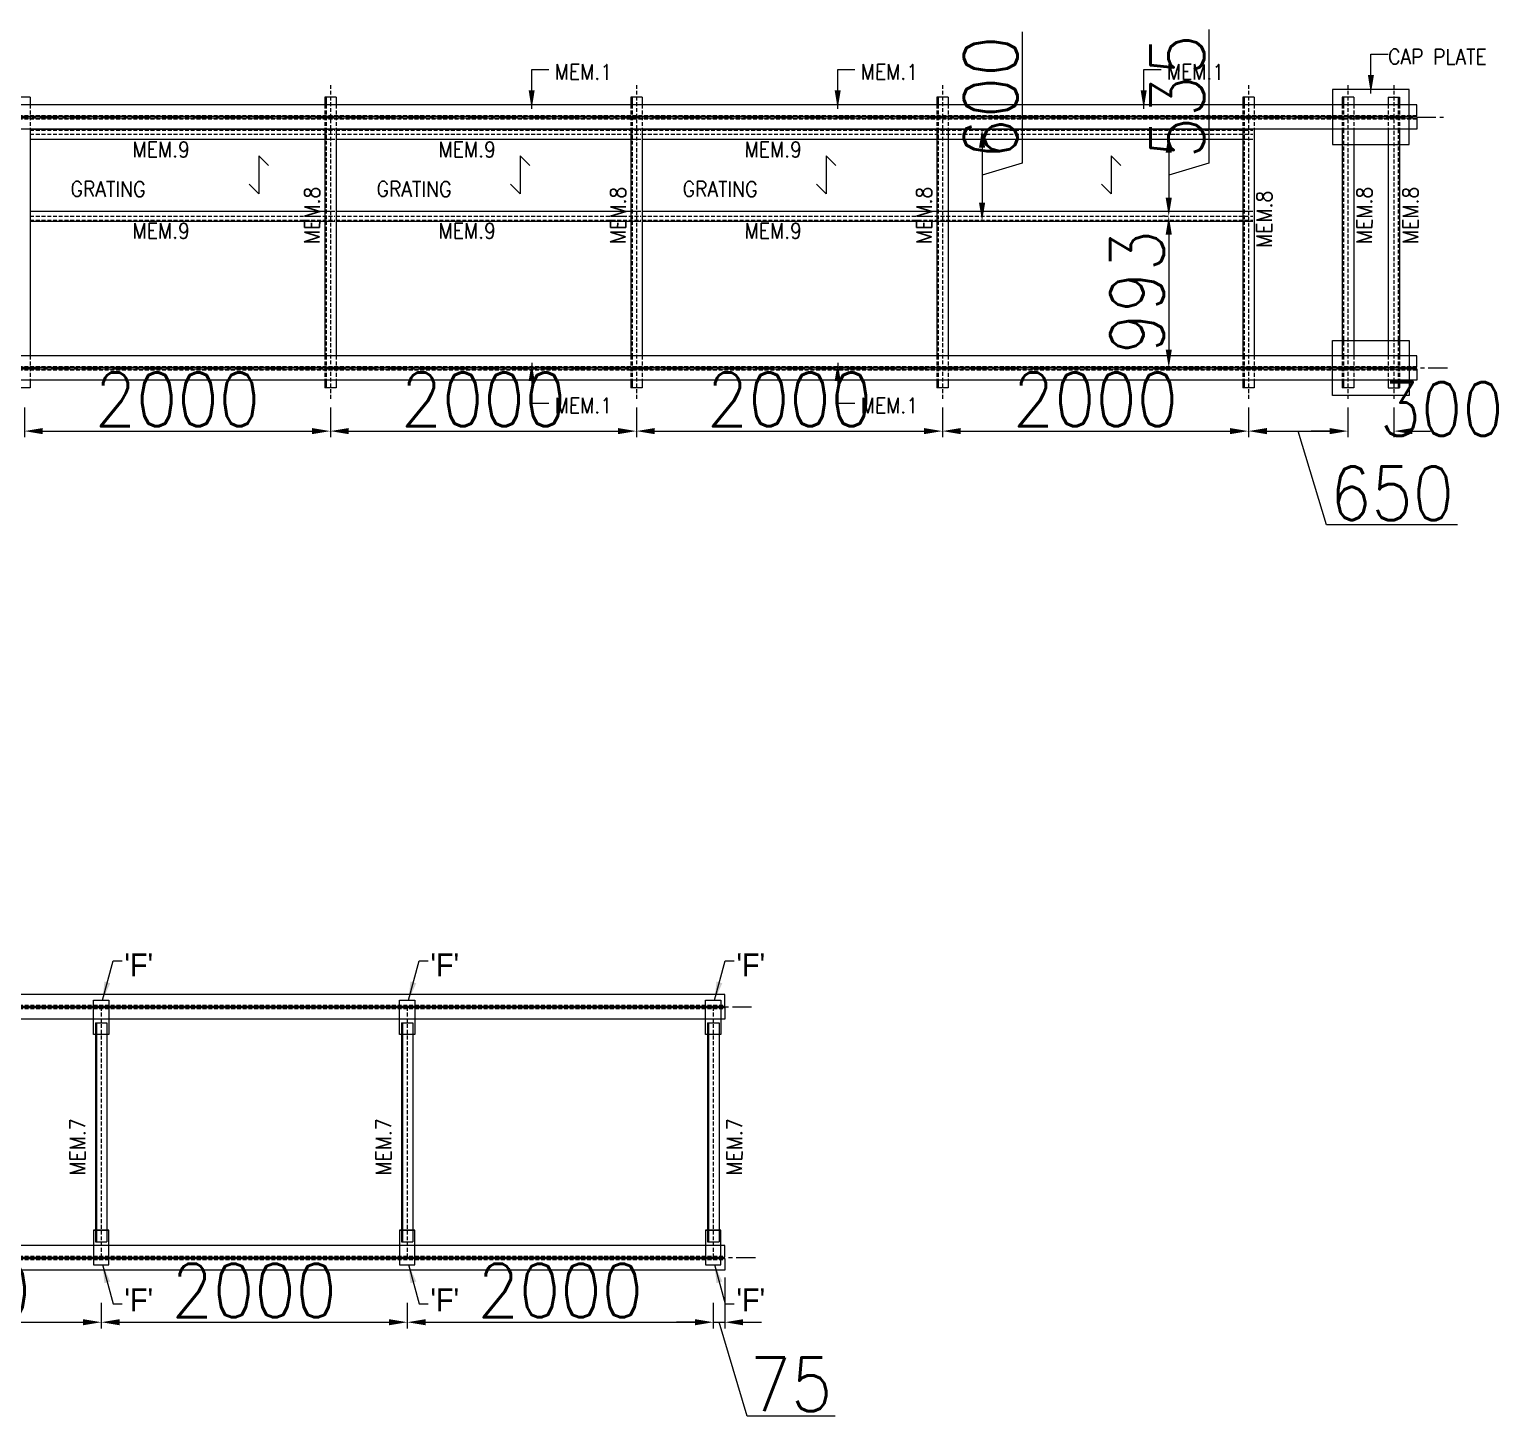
# Model space of a CAD drawing. Header units: millimetres. Extents: x 0 to 1124626, y -157535 to 82123.
# Drawn here: x 574736 to 584364, y 40027 to 49111 of the extents above; entities that cross this region are included whole.
import ezdxf

# ---------------------------------------------------------------- set-up
doc = ezdxf.new("R2010")
doc.units = ezdxf.units.MM
doc.header["$MEASUREMENT"] = 0
doc.linetypes.add('CENTER', pattern=[2, 1.25, -0.25, 0.25, -0.25])
doc.linetypes.add('HIDDEN', pattern=[0.375, 0.25, -0.125])
for name, color, linetype, lineweight in [('CN', 253, 'Continuous', 15), ('Dim', 6, 'Continuous', 13), ('structure', 183, 'Continuous', 15), ('Text', 7, 'Continuous', 15), ('TEXT-4', 2, 'Continuous', 25)]:
    doc.layers.add(name, color=color, linetype=linetype, lineweight=lineweight)
doc.styles.add('style1', font='romans.shx', dxfattribs={"width": 0.9, "height": 300})
doc.dimstyles.new('Copy of DIM-1', dxfattribs={"dimscale": 40, "dimtxt": 125, "dimasz": 3, "dimexe": 1, "dimexo": 1.2, "dimgap": 0.8, "dimtad": 1, "dimdec": 0, "dimzin": 1, "dimdsep": 46, "dimtxsty": 'style1', "dimcen": 2, "dimclrd": 8, "dimclre": 8, "dimclrt": 7, "dimadec": 0, "dimazin": 0, "dimtfac": 1, "dimtdec": 0, "dimtofl": 0, "dimtmove": 1, "dimatfit": 3, "dimfxl": 1, "dimtolj": 1, "dimtzin": 0, "dimlwd": 9, "dimlwe": 9, "dimarcsym": 1})

# ---------------------------------------------------------------- blocks, each defined once
blk = doc.blocks.new('*D930')
at = {"layer": 'DEFPOINTS', "color": 0, "ltscale": 20, "transparency": 16777216}
for p in [(573205.2, 40839), (575205.2, 40839), (575205.2, 40663.3)]:
    blk.add_point(p, dxfattribs=at)
at = {"layer": 'Dim', "color": 8, "lineweight": 9, "ltscale": 20, "transparency": 16777216}
for p, q in [((573205.2, 40791), (573205.2, 40623.3)), ((575205.2, 40791), (575205.2, 40623.3)), ((573325.2, 40663.3), (575085.2, 40663.3))]:
    blk.add_line(p, q, dxfattribs=at)
at = {"layer": 'Dim', "color": 8, "ltscale": 20, "transparency": 16777216}
for points in [[(573325.2, 40683.3), (573325.2, 40643.3), (573205.2, 40663.3)], [(575085.2, 40643.3), (575085.2, 40683.3), (575205.2, 40663.3)]]:
    blk.add_solid(points, dxfattribs=at)
at = {"layer": 'Dim', "color": 7, "ltscale": 20, "transparency": 16777216, "insert": (574205.2, 40870.3), "char_height": 350, "attachment_point": 5, "style": 'style1'}
blk.add_mtext('\\A1;2000', dxfattribs=at)
blk = doc.blocks.new('*D931')
at = {"layer": 'DEFPOINTS', "color": 0, "ltscale": 20, "transparency": 16777216}
for p in [(575205.2, 40839), (577205.2, 40757.8), (577205.2, 40663.3)]:
    blk.add_point(p, dxfattribs=at)
at = {"layer": 'Dim', "color": 8, "lineweight": 9, "ltscale": 20, "transparency": 16777216}
for p, q in [((575205.2, 40791), (575205.2, 40623.3)), ((575325.2, 40663.3), (577085.2, 40663.3)), ((577205.2, 40709.8), (577205.2, 40623.3))]:
    blk.add_line(p, q, dxfattribs=at)
at = {"layer": 'Dim', "color": 8, "ltscale": 20, "transparency": 16777216}
for points in [[(575325.2, 40683.3), (575325.2, 40643.3), (575205.2, 40663.3)], [(577085.2, 40643.3), (577085.2, 40683.3), (577205.2, 40663.3)]]:
    blk.add_solid(points, dxfattribs=at)
at = {"layer": 'Dim', "color": 7, "ltscale": 20, "transparency": 16777216, "insert": (576205.2, 40870.3), "char_height": 350, "attachment_point": 5, "style": 'style1'}
blk.add_mtext('\\A1;2000', dxfattribs=at)
blk = doc.blocks.new('*D932')
at = {"layer": 'DEFPOINTS', "color": 0, "ltscale": 20, "transparency": 16777216}
for p in [(579280.2, 41004), (579205.2, 40839), (579280.2, 40663.1)]:
    blk.add_point(p, dxfattribs=at)
at = {"layer": 'Dim', "color": 8, "lineweight": 9, "ltscale": 20, "transparency": 16777216}
for p, q in [((579280.2, 40956), (579280.2, 40623.1)), ((579205.2, 40791), (579205.2, 40623.1)), ((579085.2, 40663.1), (578965.2, 40663.1)), ((579205.2, 40663.1), (579280.2, 40663.1)), ((579426.6, 40050.1), (579242.7, 40663.1)), ((579400.2, 40663.1), (579520.2, 40663.1)), ((580000.9, 40050.1), (579426.6, 40050.1))]:
    blk.add_line(p, q, dxfattribs=at)
at = {"layer": 'Dim', "color": 8, "ltscale": 20, "transparency": 16777216}
for points in [[(579085.2, 40643.1), (579085.2, 40683.1), (579205.2, 40663.1)], [(579400.2, 40683.1), (579400.2, 40643.1), (579280.2, 40663.1)]]:
    blk.add_solid(points, dxfattribs=at)
at = {"layer": 'Dim', "color": 7, "ltscale": 20, "transparency": 16777216, "insert": (579713.8, 40257.1), "char_height": 350, "attachment_point": 5, "style": 'style1'}
blk.add_mtext('\\A1;75', dxfattribs=at)
blk = doc.blocks.new('*D936')
at = {"layer": 'DEFPOINTS', "color": 0, "ltscale": 20, "transparency": 16777216}
for p in [(577205.2, 40839), (579205.2, 40757.8), (579205.2, 40663.3)]:
    blk.add_point(p, dxfattribs=at)
at = {"layer": 'Dim', "color": 8, "lineweight": 9, "ltscale": 20, "transparency": 16777216}
for p, q in [((577205.2, 40791), (577205.2, 40623.3)), ((577325.2, 40663.3), (579085.2, 40663.3)), ((579205.2, 40709.8), (579205.2, 40623.3))]:
    blk.add_line(p, q, dxfattribs=at)
at = {"layer": 'Dim', "color": 8, "ltscale": 20, "transparency": 16777216}
for points in [[(577325.2, 40683.3), (577325.2, 40643.3), (577205.2, 40663.3)], [(579085.2, 40643.3), (579085.2, 40683.3), (579205.2, 40663.3)]]:
    blk.add_solid(points, dxfattribs=at)
at = {"layer": 'Dim', "color": 7, "ltscale": 20, "transparency": 16777216, "insert": (578205.2, 40870.3), "char_height": 350, "attachment_point": 5, "style": 'style1'}
blk.add_mtext('\\A1;2000', dxfattribs=at)
blk = doc.blocks.new('*D962')
at = {"layer": 'DEFPOINTS', "color": 0, "ltscale": 20, "transparency": 16777216}
for p in [(574703.2, 46689.8), (576703.2, 46689.8), (576703.2, 46486.7)]:
    blk.add_point(p, dxfattribs=at)
at = {"layer": 'Dim', "color": 8, "lineweight": 9, "ltscale": 20, "transparency": 16777216}
for p, q in [((574703.2, 46641.8), (574703.2, 46446.7)), ((576703.2, 46641.8), (576703.2, 46446.7)), ((574823.2, 46486.7), (576583.2, 46486.7))]:
    blk.add_line(p, q, dxfattribs=at)
at = {"layer": 'Dim', "color": 8, "ltscale": 20, "transparency": 16777216}
for points in [[(574823.2, 46506.7), (574823.2, 46466.7), (574703.2, 46486.7)], [(576583.2, 46466.7), (576583.2, 46506.7), (576703.2, 46486.7)]]:
    blk.add_solid(points, dxfattribs=at)
at = {"layer": 'Dim', "color": 7, "ltscale": 20, "transparency": 16777216, "insert": (575703.2, 46693.7), "char_height": 350, "attachment_point": 5, "style": 'style1'}
blk.add_mtext('\\A1;2000', dxfattribs=at)
blk = doc.blocks.new('*D963')
at = {"layer": 'DEFPOINTS', "color": 0, "ltscale": 20, "transparency": 16777216}
for p in [(576703.2, 46689.8), (578703.2, 46689.8), (578703.2, 46486.7)]:
    blk.add_point(p, dxfattribs=at)
at = {"layer": 'Dim', "color": 8, "lineweight": 9, "ltscale": 20, "transparency": 16777216}
for p, q in [((576703.2, 46641.8), (576703.2, 46446.7)), ((578703.2, 46641.8), (578703.2, 46446.7)), ((576823.2, 46486.7), (578583.2, 46486.7))]:
    blk.add_line(p, q, dxfattribs=at)
at = {"layer": 'Dim', "color": 8, "ltscale": 20, "transparency": 16777216}
for points in [[(576823.2, 46506.7), (576823.2, 46466.7), (576703.2, 46486.7)], [(578583.2, 46466.7), (578583.2, 46506.7), (578703.2, 46486.7)]]:
    blk.add_solid(points, dxfattribs=at)
at = {"layer": 'Dim', "color": 7, "ltscale": 20, "transparency": 16777216, "insert": (577703.2, 46693.7), "char_height": 350, "attachment_point": 5, "style": 'style1'}
blk.add_mtext('\\A1;2000', dxfattribs=at)
blk = doc.blocks.new('*D964')
at = {"layer": 'DEFPOINTS', "color": 0, "ltscale": 20, "transparency": 16777216}
for p in [(580703.2, 46689.8), (582703.2, 46689.8), (582703.2, 46486.7)]:
    blk.add_point(p, dxfattribs=at)
at = {"layer": 'Dim', "color": 8, "lineweight": 9, "ltscale": 20, "transparency": 16777216}
for p, q in [((580703.2, 46641.8), (580703.2, 46446.7)), ((582703.2, 46641.8), (582703.2, 46446.7)), ((580823.2, 46486.7), (582583.2, 46486.7))]:
    blk.add_line(p, q, dxfattribs=at)
at = {"layer": 'Dim', "color": 8, "ltscale": 20, "transparency": 16777216}
for points in [[(580823.2, 46506.7), (580823.2, 46466.7), (580703.2, 46486.7)], [(582583.2, 46466.7), (582583.2, 46506.7), (582703.2, 46486.7)]]:
    blk.add_solid(points, dxfattribs=at)
at = {"layer": 'Dim', "color": 7, "ltscale": 20, "transparency": 16777216, "insert": (581703.2, 46693.7), "char_height": 350, "attachment_point": 5, "style": 'style1'}
blk.add_mtext('\\A1;2000', dxfattribs=at)
blk = doc.blocks.new('*D965')
at = {"layer": 'DEFPOINTS', "color": 0, "ltscale": 20, "transparency": 16777216}
for p in [(582703.2, 46689.8), (583353.2, 46689.8), (583353.2, 46486.7)]:
    blk.add_point(p, dxfattribs=at)
at = {"layer": 'Dim', "color": 8, "lineweight": 9, "ltscale": 20, "transparency": 16777216}
for p, q in [((582703.2, 46641.8), (582703.2, 46446.7)), ((583353.2, 46641.8), (583353.2, 46446.7)), ((582823.2, 46486.7), (583233.2, 46486.7)), ((583212.1, 45873.7), (583028.2, 46486.7)), ((584069.9, 45873.7), (583212.1, 45873.7))]:
    blk.add_line(p, q, dxfattribs=at)
at = {"layer": 'Dim', "color": 8, "ltscale": 20, "transparency": 16777216}
for points in [[(582823.2, 46506.7), (582823.2, 46466.7), (582703.2, 46486.7)], [(583233.2, 46466.7), (583233.2, 46506.7), (583353.2, 46486.7)]]:
    blk.add_solid(points, dxfattribs=at)
at = {"layer": 'Dim', "color": 7, "ltscale": 20, "transparency": 16777216, "insert": (583641, 46080.7), "char_height": 350, "attachment_point": 5, "style": 'style1'}
blk.add_mtext('\\A1;650', dxfattribs=at)
blk = doc.blocks.new('*D966')
at = {"layer": 'DEFPOINTS', "color": 0, "ltscale": 20, "transparency": 16777216}
for p in [(583353.2, 46689.8), (583653.2, 46689.8), (583653.2, 46486.7)]:
    blk.add_point(p, dxfattribs=at)
at = {"layer": 'Dim', "color": 8, "lineweight": 9, "ltscale": 20, "transparency": 16777216}
for p, q in [((583353.2, 46641.8), (583353.2, 46446.7)), ((583653.2, 46641.8), (583653.2, 46446.7)), ((583233.2, 46486.7), (583113.2, 46486.7)), ((583773.2, 46486.7), (583893.2, 46486.7))]:
    blk.add_line(p, q, dxfattribs=at)
at = {"layer": 'Dim', "color": 8, "ltscale": 20, "transparency": 16777216}
for points in [[(583233.2, 46466.7), (583233.2, 46506.7), (583353.2, 46486.7)], [(583773.2, 46506.7), (583773.2, 46466.7), (583653.2, 46486.7)]]:
    blk.add_solid(points, dxfattribs=at)
at = {"layer": 'Dim', "color": 7, "ltscale": 20, "transparency": 16777216, "insert": (583966, 46631.7), "char_height": 350, "attachment_point": 5, "style": 'style1'}
blk.add_mtext('\\A1;300', dxfattribs=at)
blk = doc.blocks.new('*D972')
at = {"layer": 'DEFPOINTS', "color": 0, "ltscale": 20, "transparency": 16777216}
for p in [(582170.3, 48426.5), (582170.3, 47891.5), (582182.1, 47891.5)]:
    blk.add_point(p, dxfattribs=at)
at = {"layer": 'Dim', "color": 8, "lineweight": 9, "ltscale": 20, "transparency": 16777216}
for p, q in [((582445.1, 49111.4), (582445.1, 48237.9)), ((582218.3, 48426.5), (582222.1, 48426.5)), ((582182.1, 48306.5), (582182.1, 48011.5)), ((582445.1, 48237.9), (582182.1, 48159)), ((582218.3, 47891.5), (582222.1, 47891.5))]:
    blk.add_line(p, q, dxfattribs=at)
at = {"layer": 'Dim', "color": 8, "ltscale": 20, "transparency": 16777216}
for points in [[(582202.1, 48306.5), (582162.1, 48306.5), (582182.1, 48426.5)], [(582162.1, 48011.5), (582202.1, 48011.5), (582182.1, 47891.5)]]:
    blk.add_solid(points, dxfattribs=at)
at = {"layer": 'Dim', "color": 7, "ltscale": 20, "transparency": 16777216, "insert": (582238.1, 48674.7), "char_height": 350, "attachment_point": 5, "rotation": 90, "style": 'style1'}
blk.add_mtext('\\A1;535', dxfattribs=at)
blk = doc.blocks.new('*D973')
at = {"layer": 'DEFPOINTS', "color": 0, "ltscale": 20, "transparency": 16777216}
for p in [(582205.9, 47891.5), (582182.1, 46899), (582205.9, 46899)]:
    blk.add_point(p, dxfattribs=at)
at = {"layer": 'Dim', "color": 8, "lineweight": 9, "ltscale": 20, "transparency": 16777216}
for p, q in [((582157.9, 47891.5), (582142.1, 47891.5)), ((582182.1, 47771.5), (582182.1, 47019)), ((582157.9, 46899), (582142.1, 46899))]:
    blk.add_line(p, q, dxfattribs=at)
at = {"layer": 'Dim', "color": 8, "ltscale": 20, "transparency": 16777216}
for points in [[(582202.1, 47771.5), (582162.1, 47771.5), (582182.1, 47891.5)], [(582162.1, 47019), (582202.1, 47019), (582182.1, 46899)]]:
    blk.add_solid(points, dxfattribs=at)
at = {"layer": 'Dim', "color": 7, "ltscale": 20, "transparency": 16777216, "insert": (581975.1, 47395.2), "char_height": 350, "attachment_point": 5, "rotation": 90, "style": 'style1'}
blk.add_mtext('\\A1;993', dxfattribs=at)
blk = doc.blocks.new('*D980')
at = {"layer": 'DEFPOINTS', "color": 0, "ltscale": 20, "transparency": 16777216}
for p in [(580882.8, 48459), (580882.8, 47859), (580962.1, 47859)]:
    blk.add_point(p, dxfattribs=at)
at = {"layer": 'Dim', "color": 8, "lineweight": 9, "ltscale": 20, "transparency": 16777216}
for p, q in [((581225.1, 49095.7), (581225.1, 48237.9)), ((580930.8, 48459), (581002.1, 48459)), ((580962.1, 48339), (580962.1, 47979)), ((581225.1, 48237.9), (580962.1, 48159)), ((580930.8, 47859), (581002.1, 47859))]:
    blk.add_line(p, q, dxfattribs=at)
at = {"layer": 'Dim', "color": 8, "ltscale": 20, "transparency": 16777216}
for points in [[(580982.1, 48339), (580942.1, 48339), (580962.1, 48459)], [(580942.1, 47979), (580982.1, 47979), (580962.1, 47859)]]:
    blk.add_solid(points, dxfattribs=at)
at = {"layer": 'Dim', "color": 7, "ltscale": 20, "transparency": 16777216, "insert": (581018.1, 48666.8), "char_height": 350, "attachment_point": 5, "rotation": 90, "style": 'style1'}
blk.add_mtext('\\A1;600', dxfattribs=at)
blk = doc.blocks.new('*D981')
at = {"layer": 'DEFPOINTS', "color": 0, "ltscale": 20, "transparency": 16777216}
for p in [(578703.2, 46689.8), (580703.2, 46689.8), (580703.2, 46486.7)]:
    blk.add_point(p, dxfattribs=at)
at = {"layer": 'Dim', "color": 8, "lineweight": 9, "ltscale": 20, "transparency": 16777216}
for p, q in [((578703.2, 46641.8), (578703.2, 46446.7)), ((580703.2, 46641.8), (580703.2, 46446.7)), ((578823.2, 46486.7), (580583.2, 46486.7))]:
    blk.add_line(p, q, dxfattribs=at)
at = {"layer": 'Dim', "color": 8, "ltscale": 20, "transparency": 16777216}
for points in [[(578823.2, 46506.7), (578823.2, 46466.7), (578703.2, 46486.7)], [(580583.2, 46466.7), (580583.2, 46506.7), (580703.2, 46486.7)]]:
    blk.add_solid(points, dxfattribs=at)
at = {"layer": 'Dim', "color": 7, "ltscale": 20, "transparency": 16777216, "insert": (579703.2, 46693.7), "char_height": 350, "attachment_point": 5, "style": 'style1'}
blk.add_mtext('\\A1;2000', dxfattribs=at)

msp = doc.modelspace()

# ---------------------------------------------------------------- linework, layer by layer
at = {"layer": 'CN', "linetype": 'HIDDEN', "ltscale": 100}
for p, q in [((576703.1954, 48748.1311), (576703.1954, 46689.838)), ((578703.1954, 48748.1311), (578703.1954, 46689.838)), ((580703.1954, 48748.1311), (580703.1954, 46689.838)), ((582703.1954, 48748.1311), (582703.1954, 46689.838)), ((583353.1954, 48748.1311), (583353.1954, 46689.838)), ((583653.1954, 48748.1311), (583653.1954, 46689.838)), ((557603.1954, 48549.9845), (583803.1954, 48549.9845)), ((557603.1954, 48527.9845), (583803.1954, 48527.9845)), ((574740.6954, 48426.4845), (576731.6954, 48426.4845)), ((576740.6954, 48426.4845), (578731.6954, 48426.4845)), ((578740.6954, 48426.4845), (582731.6954, 48426.4845)), ((574740.6954, 47891.4845), (576731.6954, 47891.4845)), ((576740.6954, 47891.4845), (578731.6954, 47891.4845)), ((578740.6954, 47891.4845), (582731.6954, 47891.4845)), ((557603.1954, 46909.9845), (583803.1954, 46909.9845)), ((557603.1954, 46887.9845), (583803.1954, 46887.9845)), ((555130.2213, 42734.969), (579280.2213, 42734.969)), ((555130.2213, 42712.969), (579280.2213, 42712.969)), ((575205.2213, 42723.969), (575205.2213, 41083.969)), ((577205.2213, 42723.969), (577205.2213, 41083.969)), ((579205.2213, 42723.969), (579205.2213, 41083.969)), ((555130.2213, 41094.969), (579280.2213, 41094.969)), ((555130.2213, 41072.969), (579280.2213, 41072.969))]:
    msp.add_line(p, q, dxfattribs=at)
at = {"layer": 'CN', "linetype": 'CENTER', "ltscale": 100}
for p, q in [((557403.1954, 48538.9845), (584003.1954, 48538.9845)), ((584003.1954, 46898.9845), (557403.1954, 46898.9845)), ((554930.2213, 42723.969), (579480.2213, 42723.969)), ((579480.2213, 41083.969), (554930.2213, 41083.969))]:
    msp.add_line(p, q, dxfattribs=at)
at = {"layer": 'Dim', "color": 2, "linetype": 'HIDDEN', "ltscale": 100}
for p, q in [((574740.6954, 48618.9845), (574740.6954, 48458.9845)), ((576665.6954, 48618.9845), (576665.6954, 48458.9845)), ((576674.6954, 48618.9845), (576674.6954, 48458.9845)), ((576740.6954, 48618.9845), (576740.6954, 48458.9845)), ((578665.6954, 48618.9845), (578665.6954, 48458.9845)), ((578674.6954, 48618.9845), (578674.6954, 48458.9845)), ((578740.6954, 48618.9845), (578740.6954, 48458.9845)), ((580665.6954, 48618.9845), (580665.6954, 48458.9845)), ((580674.6954, 48618.9845), (580674.6954, 48458.9845)), ((580740.6954, 48618.9845), (580740.6954, 48458.9845)), ((582665.6954, 48618.9845), (582665.6954, 48458.9845)), ((582674.6954, 48618.9845), (582674.6954, 48458.9845)), ((582740.6954, 48618.9845), (582740.6954, 48458.9845)), ((583315.6954, 48618.9845), (583315.6954, 48458.9845)), ((583324.6954, 48618.9845), (583324.6954, 48458.9845)), ((583390.6954, 48618.9845), (583390.6954, 48458.9845)), ((583615.6954, 48618.9845), (583615.6954, 48458.9845)), ((583681.6954, 48618.9845), (583681.6954, 48458.9845)), ((583690.6954, 48618.9845), (583690.6954, 48458.9845)), ((574740.6954, 48452.9845), (576731.6954, 48452.9845)), ((576674.6954, 48458.9845), (576674.6954, 46978.9845)), ((576740.6954, 48452.9845), (578731.6954, 48452.9845)), ((578674.6954, 48458.9845), (578674.6954, 46978.9845)), ((578740.6954, 48452.9845), (582731.6954, 48452.9845)), ((580674.6954, 48458.9845), (580674.6954, 46978.9845)), ((582674.6954, 48458.9845), (582674.6954, 46978.9845)), ((583324.6954, 48458.9845), (583324.6954, 46978.9845)), ((583681.6954, 48458.9845), (583681.6954, 46978.9845)), ((574740.6954, 47864.9845), (576731.6954, 47864.9845)), ((576740.6954, 47864.9845), (578731.6954, 47864.9845)), ((578740.6954, 47864.9845), (582731.6954, 47864.9845)), ((574740.6954, 46978.9845), (574740.6954, 46818.9845)), ((576665.6954, 46978.9845), (576665.6954, 46818.9845)), ((576674.6954, 46978.9845), (576674.6954, 46818.9845)), ((576740.6954, 46978.9845), (576740.6954, 46818.9845)), ((578665.6954, 46978.9845), (578665.6954, 46818.9845)), ((578674.6954, 46978.9845), (578674.6954, 46818.9845)), ((578740.6954, 46978.9845), (578740.6954, 46818.9845)), ((580665.6954, 46978.9845), (580665.6954, 46818.9845)), ((580674.6954, 46978.9845), (580674.6954, 46818.9845)), ((580740.6954, 46978.9845), (580740.6954, 46818.9845)), ((582665.6954, 46978.9845), (582665.6954, 46818.9845)), ((582674.6954, 46978.9845), (582674.6954, 46818.9845)), ((582740.6954, 46978.9845), (582740.6954, 46818.9845)), ((583315.6954, 46978.9845), (583315.6954, 46818.9845)), ((583324.6954, 46978.9845), (583324.6954, 46818.9845)), ((583390.6954, 46978.9845), (583390.6954, 46818.9845)), ((583615.6954, 46978.9845), (583615.6954, 46818.9845)), ((583681.6954, 46978.9845), (583681.6954, 46818.9845)), ((583690.6954, 46978.9845), (583690.6954, 46818.9845))]:
    msp.add_line(p, q, dxfattribs=at)
at = {"layer": 'Dim', "color": 2, "ltscale": 20}
for p, q in [((576235.8517, 48285.4607), (576235.8517, 48036.9113)), ((576298.9572, 48222.3552), (576235.8517, 48285.4607)), ((577942.4683, 48285.4607), (577942.4683, 48036.9113)), ((578005.5738, 48222.3552), (577942.4683, 48285.4607)), ((579942.4683, 48285.4607), (579942.4683, 48036.9113)), ((580005.5738, 48222.3552), (579942.4683, 48285.4607)), ((581804.9592, 48285.4607), (581804.9592, 48036.9113)), ((581868.0647, 48222.3552), (581804.9592, 48285.4607)), ((576235.8517, 48036.9113), (576172.7462, 48100.0168)), ((577942.4683, 48036.9113), (577879.3628, 48100.0168)), ((579942.4683, 48036.9113), (579879.3628, 48100.0168)), ((581804.9592, 48036.9113), (581741.8537, 48100.0168)), ((575155.2213, 41263.969), (575255.2213, 41263.969)), ((577155.2213, 41263.969), (577255.2213, 41263.969)), ((579155.2213, 41263.969), (579255.2213, 41263.969))]:
    msp.add_line(p, q, dxfattribs=at)
at = {"layer": 'Dim', "ltscale": 20}
for points in [[(583753.1954, 48718.9845), (583253.1954, 48718.9845), (583253.1954, 48358.9845), (583753.1954, 48358.9845)], [(583753.1954, 46718.9845), (583253.1954, 46718.9845), (583253.1954, 47078.9845), (583753.1954, 47078.9845)], [(575255.2213, 42543.969), (575155.2213, 42543.969), (575155.2213, 42768.969), (575255.2213, 42768.969)], [(577255.2213, 42543.969), (577155.2213, 42543.969), (577155.2213, 42768.969), (577255.2213, 42768.969)], [(579255.2213, 42543.969), (579155.2213, 42543.969), (579155.2213, 42768.969), (579255.2213, 42768.969)], [(575255.2213, 41263.969), (575155.2213, 41263.969), (575155.2213, 41038.969), (575255.2213, 41038.969)], [(577255.2213, 41263.969), (577155.2213, 41263.969), (577155.2213, 41038.969), (577255.2213, 41038.969)], [(579255.2213, 41263.969), (579155.2213, 41263.969), (579155.2213, 41038.969), (579255.2213, 41038.969)]]:
    msp.add_lwpolyline(points, close=True, dxfattribs=at)
at = {"layer": 'structure', "color": 2, "ltscale": 20}
for p, q in [((574740.6954, 48668.9845), (574665.6954, 48668.9845)), ((574740.6954, 48668.9845), (574740.6954, 48618.9845)), ((576665.6954, 48668.9845), (576665.6954, 48618.9845)), ((576740.6954, 48668.9845), (576665.6954, 48668.9845)), ((576674.6954, 48668.9845), (576674.6954, 48618.9845)), ((576740.6954, 48668.9845), (576740.6954, 48618.9845)), ((578665.6954, 48668.9845), (578665.6954, 48618.9845)), ((578740.6954, 48668.9845), (578665.6954, 48668.9845)), ((578674.6954, 48668.9845), (578674.6954, 48618.9845)), ((578740.6954, 48668.9845), (578740.6954, 48618.9845)), ((580665.6954, 48668.9845), (580665.6954, 48618.9845)), ((580740.6954, 48668.9845), (580665.6954, 48668.9845)), ((580674.6954, 48668.9845), (580674.6954, 48618.9845)), ((580740.6954, 48668.9845), (580740.6954, 48618.9845)), ((582665.6954, 48668.9845), (582665.6954, 48618.9845)), ((582740.6954, 48668.9845), (582665.6954, 48668.9845)), ((582674.6954, 48668.9845), (582674.6954, 48618.9845)), ((582740.6954, 48668.9845), (582740.6954, 48618.9845)), ((583315.6954, 48668.9845), (583315.6954, 48618.9845)), ((583390.6954, 48668.9845), (583315.6954, 48668.9845)), ((583324.6954, 48668.9845), (583324.6954, 48618.9845)), ((583390.6954, 48668.9845), (583390.6954, 48618.9845)), ((583615.6954, 48668.9845), (583615.6954, 48618.9845)), ((583615.6954, 48668.9845), (583690.6954, 48668.9845)), ((583681.6954, 48668.9845), (583681.6954, 48618.9845)), ((583690.6954, 48668.9845), (583690.6954, 48618.9845)), ((574740.6954, 48458.9845), (574740.6954, 46978.9845)), ((574740.6954, 48458.9845), (576731.6954, 48458.9845)), ((576665.6954, 48458.9845), (576665.6954, 46978.9845)), ((576740.6954, 48458.9845), (576740.6954, 46978.9845)), ((576740.6954, 48458.9845), (578731.6954, 48458.9845)), ((578665.6954, 48458.9845), (578665.6954, 46978.9845)), ((578740.6954, 48458.9845), (578740.6954, 46978.9845)), ((578740.6954, 48458.9845), (582731.6954, 48458.9845)), ((580665.6954, 48458.9845), (580665.6954, 46978.9845)), ((580740.6954, 48458.9845), (580740.6954, 46978.9845)), ((582665.6954, 48458.9845), (582665.6954, 46978.9845)), ((582740.6954, 48458.9845), (582740.6954, 46978.9845)), ((583315.6954, 48458.9845), (583315.6954, 46978.9845)), ((583390.6954, 48458.9845), (583390.6954, 46978.9845)), ((583615.6954, 48458.9845), (583615.6954, 46978.9845)), ((583690.6954, 48458.9845), (583690.6954, 46978.9845)), ((574740.6954, 48393.9845), (576731.6954, 48393.9845)), ((576740.6954, 48393.9845), (578731.6954, 48393.9845)), ((578740.6954, 48393.9845), (582731.6954, 48393.9845)), ((574740.6954, 47923.9845), (576731.6954, 47923.9845)), ((574740.6954, 47858.9845), (576731.6954, 47858.9845)), ((576740.6954, 47923.9845), (578731.6954, 47923.9845)), ((576740.6954, 47858.9845), (578731.6954, 47858.9845)), ((578740.6954, 47923.9845), (582731.6954, 47923.9845)), ((578740.6954, 47858.9845), (582731.6954, 47858.9845)), ((574740.6954, 46818.9845), (574740.6954, 46768.9845)), ((576665.6954, 46818.9845), (576665.6954, 46768.9845)), ((576674.6954, 46818.9845), (576674.6954, 46768.9845)), ((576740.6954, 46818.9845), (576740.6954, 46768.9845)), ((578665.6954, 46818.9845), (578665.6954, 46768.9845)), ((578674.6954, 46818.9845), (578674.6954, 46768.9845)), ((578740.6954, 46818.9845), (578740.6954, 46768.9845)), ((580665.6954, 46818.9845), (580665.6954, 46768.9845)), ((580674.6954, 46818.9845), (580674.6954, 46768.9845)), ((580740.6954, 46818.9845), (580740.6954, 46768.9845)), ((582665.6954, 46818.9845), (582665.6954, 46768.9845)), ((582674.6954, 46818.9845), (582674.6954, 46768.9845)), ((582740.6954, 46818.9845), (582740.6954, 46768.9845)), ((583315.6954, 46818.9845), (583315.6954, 46768.9845)), ((583324.6954, 46818.9845), (583324.6954, 46768.9845)), ((583390.6954, 46818.9845), (583390.6954, 46768.9845)), ((583615.6954, 46818.9845), (583615.6954, 46768.9845)), ((583681.6954, 46818.9845), (583681.6954, 46768.9845)), ((583690.6954, 46818.9845), (583690.6954, 46768.9845)), ((574740.6954, 46768.9845), (574665.6954, 46768.9845)), ((576740.6954, 46768.9845), (576665.6954, 46768.9845)), ((578740.6954, 46768.9845), (578665.6954, 46768.9845)), ((580740.6954, 46768.9845), (580665.6954, 46768.9845)), ((582740.6954, 46768.9845), (582665.6954, 46768.9845)), ((583390.6954, 46768.9845), (583315.6954, 46768.9845)), ((583615.6954, 46768.9845), (583690.6954, 46768.9845)), ((575167.7213, 42618.969), (575167.7213, 41188.969)), ((575167.7213, 42618.969), (575242.7213, 42618.969)), ((575173.7213, 42618.969), (575173.7213, 41188.969)), ((575242.7213, 42618.969), (575242.7213, 41188.969)), ((577167.7213, 42618.969), (577167.7213, 41188.969)), ((577167.7213, 42618.969), (577242.7213, 42618.969)), ((577173.7213, 42618.969), (577173.7213, 41188.969)), ((577242.7213, 42618.969), (577242.7213, 41188.969)), ((579167.7213, 42618.969), (579167.7213, 41188.969)), ((579167.7213, 42618.969), (579242.7213, 42618.969)), ((579173.7213, 42618.969), (579173.7213, 41188.969)), ((579242.7213, 42618.969), (579242.7213, 41188.969)), ((575167.7213, 41188.969), (575242.7213, 41188.969)), ((577167.7213, 41188.969), (577242.7213, 41188.969)), ((579167.7213, 41188.969), (579242.7213, 41188.969))]:
    msp.add_line(p, q, dxfattribs=at)
at = {"layer": 'structure', "ltscale": 20}
for points in [[(557603.1954, 48543.9845), (583803.1954, 48543.9845), (583803.1954, 48618.9845), (557603.1954, 48618.9845)], [(557603.1954, 48533.9845), (583803.1954, 48533.9845), (583803.1954, 48458.9845), (557603.1954, 48458.9845)], [(557603.1954, 46903.9845), (583803.1954, 46903.9845), (583803.1954, 46978.9845), (557603.1954, 46978.9845)], [(557603.1954, 46893.9845), (583803.1954, 46893.9845), (583803.1954, 46818.9845), (557603.1954, 46818.9845)], [(555130.2213, 42728.969), (579280.2213, 42728.969), (579280.2213, 42803.969), (555130.2213, 42803.969)], [(555130.2213, 42718.969), (579280.2213, 42718.969), (579280.2213, 42643.969), (555130.2213, 42643.969)], [(555130.2213, 41088.969), (579280.2213, 41088.969), (579280.2213, 41163.969), (555130.2213, 41163.969)], [(555130.2213, 41078.969), (579280.2213, 41078.969), (579280.2213, 41003.969), (555130.2213, 41003.969)]]:
    msp.add_lwpolyline(points, close=True, dxfattribs=at)

# ---------------------------------------------------------------- texts
at = {"layer": 'Text', "ltscale": 20, "char_height": 100, "attachment_point": 1, "style": 'style1'}
for s, insert, width, rotation in [('CAP PLATE', (583616.5596, 48984.1617), 1218.023492, 359.8539997), ('MEM.1', (578169.7427, 48884.1617), 1218.023492, 359.8539997), ('MEM.1', (580169.7427, 48884.1617), 1218.023492, 359.8539997), ('MEM.1', (582169.7427, 48884.1617), 1218.023492, 359.8539997), ('MEM.9', (575410.3619, 48377.7034), 1218.023492, 359.82648199), ('MEM.9', (577410.3619, 48377.7034), 1218.023492, 359.82648199), ('MEM.9', (579410.3619, 48377.7034), 1218.023492, 359.82648199), ('MEM.9', (579410.3619, 48377.7034), 1218.023492, 359.82648199), ('GRATING', (575005.3555, 48119.4589), 1218.023492, 359.82648199), ('MEM.8', (576532.4241, 47709.2671), 1218.023492, 89.82648199), ('GRATING', (577005.3555, 48119.4589), 1218.023492, 359.82648199), ('MEM.8', (578532.4241, 47709.2671), 1218.023492, 89.82648199), ('GRATING', (579005.3555, 48119.4589), 1218.023492, 359.82648199), ('GRATING', (579005.3555, 48119.4589), 1218.023492, 359.82648199), ('MEM.8', (580532.4241, 47709.2671), 1218.023492, 89.82648199), ('MEM.8', (582756.0845, 47683.8739), 1218.023492, 89.82648199), ('MEM.8', (583410.0442, 47709.2671), 1218.023492, 89.82648199), ('MEM.8', (583711.4722, 47709.2671), 1218.023492, 89.82648199), ('MEM.9', (575410.3619, 47846.1555), 1218.023492, 359.82648199), ('MEM.9', (577410.3619, 47846.1555), 1218.023492, 359.82648199), ('MEM.9', (579410.3619, 47846.1555), 1218.023492, 359.82648199), ('MEM.9', (579410.3619, 47846.1555), 1218.023492, 359.82648199), ('MEM.1', (578169.7427, 46704.2925), 1218.023492, 359.8539997), ('MEM.1', (580169.7427, 46704.2925), 1218.023492, 359.8539997), ('MEM.7', (574999.7496, 41621.7709), 1518.022116, 89.82648199), ('MEM.7', (576999.7496, 41621.7709), 1518.022116, 89.82648199), ('MEM.7', (579292.6078, 41621.7709), 1518.022116, 89.82648199)]:
    msp.add_mtext(s, dxfattribs=dict(at, insert=insert, width=width, rotation=rotation))
at = {"layer": 'TEXT-4', "ltscale": 20, "char_height": 150, "width": 111.984005, "style": 'style1'}
for insert, attachment_point in [((575356.8963, 43073.5484), 1), ((577356.8963, 43073.5484), 1), ((579356.8963, 43073.5484), 1), ((575356.8963, 40734.3895), 7), ((577356.8963, 40734.3895), 7), ((579356.8963, 40734.3895), 7)]:
    msp.add_mtext("{\\fArial|b0|i0|c0|p34;'F'}", dxfattribs=dict(at, insert=insert, attachment_point=attachment_point))

# ---------------------------------------------------------------- dimensions: what is measured, and where the dimension line sits
at = {"layer": 'Dim', "ltscale": 20}
for base, p1, p2, picture, middle in [((582182.1448, 47891.4845), (582170.333, 48426.4845), (582170.333, 47891.4845), '*D972', (582238.1448, 48269.8846)), ((580962.1284, 47858.9845), (580882.7631, 48458.9845), (580882.7631, 47858.9845), '*D980', (581018.1284, 48269.8846)), ((582182.1448222143, 46898.9845155733), (582205.8802333559, 47891.4845155733), (582205.8802333559, 46898.9845155733), '*D973', (581975.1448222143, 47395.2345155733))]:
    dim = msp.add_linear_dim(base=base, p1=p1, p2=p2, angle=90, dimstyle='Copy of DIM-1', dxfattribs=at)
    dim.commit()
    dim.dimension.update_dxf_attribs({"geometry": picture, "text_midpoint": middle})
for base, p1, p2, picture, middle in [((576703.1954, 46486.7314), (574703.1954, 46689.838), (576703.1954, 46689.838), '*D962', (575703.1954, 46693.7314)), ((578703.1954, 46486.7314), (576703.1954, 46689.838), (578703.1954, 46689.838), '*D963', (577703.1954, 46693.7314)), ((580703.1954, 46486.7314), (578703.1954, 46689.838), (580703.1954, 46689.838), '*D981', (579703.1954, 46693.7314)), ((582703.1954, 46486.7314), (580703.1954, 46689.838), (582703.1954, 46689.838), '*D964', (581703.1954, 46693.7314)), ((583353.1954, 46486.7314), (582703.1954, 46689.838), (583353.1954, 46689.838), '*D965', (583244.0955, 46080.7314)), ((575205.2213, 40663.265), (573205.2213, 40838.969), (575205.2213, 40838.969), '*D930', (574205.2213, 40870.265)), ((577205.2213, 40663.265), (575205.2213, 40838.969), (577205.2213, 40757.765), '*D931', (576205.2213, 40870.265)), ((579205.2213, 40663.265), (577205.2213, 40838.969), (579205.2213, 40757.765), '*D936', (578205.2213, 40870.265)), ((579280.2213, 40663.0635), (579205.2213, 40838.969), (579280.2213, 41003.969), '*D932', (579458.6215, 40257.0635))]:
    dim = msp.add_linear_dim(base=base, p1=p1, p2=p2, dimstyle='Copy of DIM-1', dxfattribs=at)
    dim.commit()
    dim.dimension.update_dxf_attribs({"geometry": picture, "text_midpoint": middle})
dim = msp.add_linear_dim(base=(583653.1954, 46486.7314), p1=(583353.1954, 46689.838), p2=(583653.1954, 46689.838), dimstyle='Copy of DIM-1', dxfattribs=at)
dim.commit()
dim.dimension.update_dxf_attribs({"geometry": '*D966', "text_midpoint": (583966.0312, 46424.6604), "dimtype": 160})

# ---------------------------------------------------------------- leaders
for points, override in [([(583503.1954, 48693.6389), (583503.1954, 48948.9554), (583616.2344, 48948.9554)], {"dimtxt": 125, "dimasz": 3, "dimtad": 0}), ([(578018.3785, 48593.6389), (578018.3785, 48848.9554), (578131.4174, 48848.9554)], {"dimtxt": 125, "dimasz": 3, "dimtad": 0}), ([(580018.3785, 48593.6389), (580018.3785, 48848.9554), (580131.4174, 48848.9554)], {"dimtxt": 125, "dimasz": 3, "dimtad": 0}), ([(582018.3785, 48593.6389), (582018.3785, 48848.9554), (582131.4174, 48848.9554)], {"dimtxt": 125, "dimasz": 3, "dimtad": 0}), ([(578018.3785, 46933.4739), (578018.3785, 46669.0862), (578131.4174, 46669.0862)], {"dimtxt": 125, "dimasz": 3, "dimtad": 0}), ([(580018.3785, 46933.4739), (580018.3785, 46669.0862), (580131.4174, 46669.0862)], {"dimtxt": 125, "dimasz": 3, "dimtad": 0}), ([(575213.6834, 42768.2517), (575283.3155, 43024.2233), (575341.052, 43024.2233)], {"dimtxt": 125, "dimasz": 3, "dimgap": 0.8, "dimtad": 0}), ([(577213.6834, 42768.2517), (577283.3155, 43024.2233), (577341.052, 43024.2233)], {"dimtxt": 125, "dimasz": 3, "dimgap": 0.8, "dimtad": 0}), ([(579213.6834, 42768.2517), (579283.3155, 43024.2233), (579341.052, 43024.2233)], {"dimtxt": 125, "dimasz": 3, "dimtad": 0}), ([(575213.6834, 41039.6863), (575283.3155, 40783.7147), (575341.052, 40783.7147)], {"dimtxt": 125, "dimasz": 3, "dimgap": 0.8, "dimtad": 0}), ([(577213.6834, 41039.6863), (577283.3155, 40783.7147), (577341.052, 40783.7147)], {"dimtxt": 125, "dimasz": 3, "dimgap": 0.8, "dimtad": 0}), ([(579213.6834, 41039.6863), (579283.3155, 40783.7147), (579341.052, 40783.7147)], {"dimtxt": 125, "dimasz": 3, "dimgap": 0.8, "dimtad": 0})]:
    msp.add_leader(points, dimstyle='Copy of DIM-1', override=override, dxfattribs=at)

doc.saveas('drawing.dxf')
